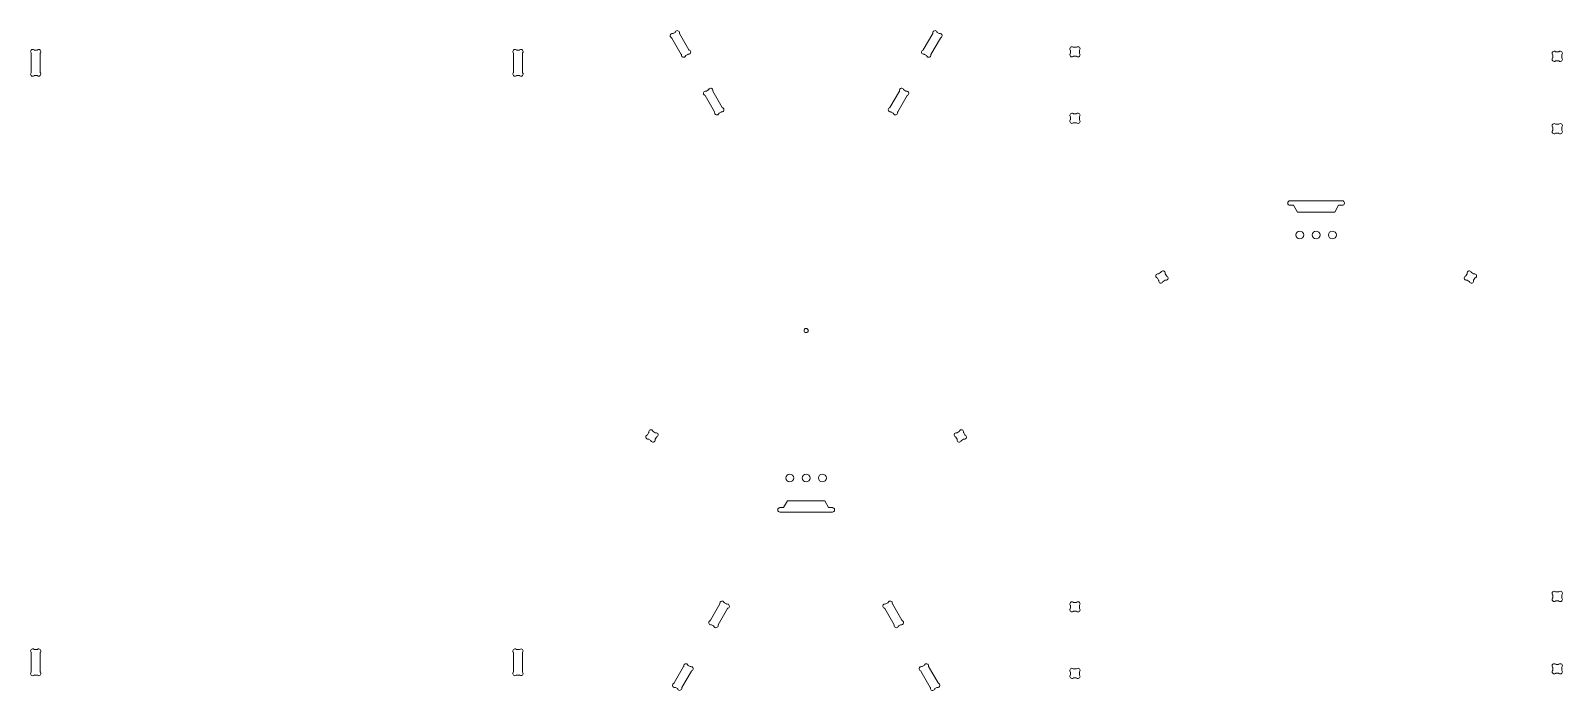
# Paper-space layout 'profile_inside' of a CAD drawing. Header units: millimetres. Extents: x 59 to 2406, y 106 to 1117.
import ezdxf

# ---------------------------------------------------------------- set-up
doc = ezdxf.new("R2010")
doc.units = ezdxf.units.MM

psp = doc.layouts.new('profile_inside')

# ---------------------------------------------------------------- linework, layer by layer
at = {"color": 7, "linetype": 'Continuous', "lineweight": 15}
for p, q in [((1041.4, 1106), (1055.9, 1081)), ((1046.3, 1114.7), (1043.3, 1113)), ((1067.7, 1087.9), (1053.3, 1112.9)), ((1441.2, 1112.9), (1426.7, 1087.9)), ((1438.6, 1081), (1453.1, 1106)), ((1451.2, 1113), (1448.2, 1114.7)), ((59.7, 1082.4), (59.7, 1053.5)), ((68.3, 1087.5), (64.8, 1087.5)), ((73.4, 1053.5), (73.4, 1082.4)), ((798.8, 1082.4), (798.8, 1053.5)), ((807.4, 1087.5), (803.9, 1087.5)), ((812.5, 1053.5), (812.5, 1082.4)), ((1062.8, 1079.1), (1065.9, 1080.9)), ((1428.6, 1080.9), (1431.6, 1079.1)), ((1652.4, 1086.7), (1652.4, 1083.2)), ((1661, 1091.8), (1657.5, 1091.8)), ((1666.1, 1083.2), (1666.1, 1086.7)), ((2400.1, 1084.8), (2396.6, 1084.8)), ((1657.5, 1078.1), (1661, 1078.1)), ((2391.5, 1079.7), (2391.5, 1076.2)), ((2396.6, 1071.1), (2400.1, 1071.1)), ((2405.2, 1076.2), (2405.2, 1079.7)), ((64.8, 1048.4), (68.3, 1048.4)), ((803.9, 1048.4), (807.4, 1048.4)), ((1092.4, 1017.7), (1106.9, 992.7)), ((1097.3, 1026.4), (1094.3, 1024.7)), ((1118.7, 999.5), (1104.3, 1024.5)), ((1390.2, 1024.5), (1375.7, 999.5)), ((1387.6, 992.7), (1402.1, 1017.7)), ((1400.2, 1024.7), (1397.2, 1026.4)), ((1113.8, 990.8), (1116.9, 992.5)), ((1377.6, 992.5), (1380.6, 990.8)), ((1661, 989.8), (1657.5, 989.8)), ((1652.4, 984.7), (1652.4, 981.2)), ((1657.5, 976.1), (1661, 976.1)), ((1666.1, 981.2), (1666.1, 984.7)), ((2391.5, 968.7), (2391.5, 965.2)), ((2400.1, 973.8), (2396.6, 973.8)), ((2405.2, 965.2), (2405.2, 968.7)), ((2396.6, 960.1), (2400.1, 960.1)), ((1985.3, 853.2), (1985.3, 852.7)), ((2069.1, 856.4), (1988.5, 856.4)), ((1988.5, 849.5), (1994.3, 849.5)), ((1994.3, 849.5), (2000.4, 839)), ((2057.3, 839), (2063.3, 849.5)), ((2063.3, 849.5), (2069.1, 849.5)), ((2072.3, 852.7), (2072.3, 853.2)), ((2000.4, 839), (2057.3, 839)), ((1785.7, 737.6), (1787.4, 734.6)), ((1790.5, 746.3), (1787.5, 744.6)), ((1794.4, 732.7), (1797.4, 734.5)), ((1799.3, 741.5), (1797.5, 744.5)), ((2260.1, 744.5), (2258.4, 741.5)), ((2260.2, 734.5), (2263.3, 732.7)), ((2270.1, 744.6), (2267.1, 746.3)), ((2270.2, 734.6), (2272, 737.6)), ((1005.8, 500.7), (1004.1, 497.7)), ((1015.8, 500.8), (1012.8, 502.6)), ((1015.9, 490.8), (1017.7, 493.9)), ((1476.8, 493.9), (1478.5, 490.8)), ((1481.7, 502.6), (1478.7, 500.8)), ((1490.4, 497.7), (1488.7, 500.7)), ((1005.9, 490.7), (1009, 489)), ((1485.5, 489), (1488.5, 490.7)), ((1203.7, 382.6), (1203.7, 382.1)), ((1212.7, 385.8), (1206.9, 385.8)), ((1206.9, 379), (1287.6, 379)), ((1218.8, 396.3), (1212.7, 385.8)), ((1275.7, 396.3), (1218.8, 396.3)), ((1281.7, 385.8), (1275.7, 396.3)), ((1287.6, 385.8), (1281.7, 385.8)), ((1290.7, 382.1), (1290.7, 382.6)), ((1115, 238.1), (1100.6, 213.1)), ((1125, 238.2), (1122, 240)), ((1372.5, 240), (1369.5, 238.2)), ((1393.9, 213.1), (1379.5, 238.1)), ((1652.4, 235.4), (1652.4, 231.9)), ((1661, 240.5), (1657.5, 240.5)), ((1666.1, 231.9), (1666.1, 235.4)), ((2391.5, 251.4), (2391.5, 247.9)), ((2400.1, 256.5), (2396.6, 256.5)), ((2396.6, 242.8), (2400.1, 242.8)), ((2405.2, 247.9), (2405.2, 251.4)), ((1112.4, 206.2), (1126.9, 231.2)), ((1367.6, 231.2), (1382, 206.2)), ((1657.5, 226.8), (1661, 226.8)), ((1102.4, 206.1), (1105.5, 204.4)), ((1389, 204.4), (1392, 206.1)), ((68.3, 168.2), (64.8, 168.2)), ((807.4, 168.2), (803.9, 168.2)), ((59.7, 163.1), (59.7, 134.2)), ((73.4, 134.2), (73.4, 163.1)), ((798.8, 163.1), (798.8, 134.2)), ((812.5, 134.2), (812.5, 163.1)), ((1059.5, 142), (1045.1, 116.9)), ((1069.5, 142.1), (1066.5, 143.8)), ((1428, 143.8), (1425, 142.1)), ((1449.4, 116.9), (1435, 142)), ((2400.1, 145.5), (2396.6, 145.5)), ((64.8, 129.1), (68.3, 129.1)), ((803.9, 129.1), (807.4, 129.1)), ((1056.9, 110.1), (1071.4, 135.1)), ((1423.1, 135.1), (1437.5, 110.1)), ((1652.4, 133.4), (1652.4, 129.9)), ((1661, 138.5), (1657.5, 138.5)), ((1657.5, 124.8), (1661, 124.8)), ((1666.1, 129.9), (1666.1, 133.4)), ((2391.5, 140.4), (2391.5, 136.9)), ((2396.6, 131.8), (2400.1, 131.8)), ((2405.2, 136.9), (2405.2, 140.4)), ((1046.9, 110), (1050, 108.2)), ((1444.5, 108.2), (1447.5, 110))]:
    psp.add_line(p, q, dxfattribs=at)
for centre, radius in [((2003.8, 804), 6), ((2028.8, 804), 6), ((2053.8, 804), 6), ((1247.2, 657.4), 3.17), ((1222.2, 431.3), 6), ((1247.2, 431.3), 6), ((1272.2, 431.3), 6)]:
    psp.add_circle(centre, radius, dxfattribs=at)
for centre, radius, start, end in [((1042, 1109.6), 3.28, 82.0874, 247.9126), ((1040.3, 1105.4), 1.27, 30, 67.9126), ((1042.7, 1114.1), 1.27, 262.0874, 300), ((1045.7, 1115.8), 1.27, 300, 337.9126), ((1049.9, 1114.1), 3.28, 352.0874, 157.9126), ((1054.4, 1113.5), 1.27, 172.0874, 210), ((1440.1, 1113.5), 1.27, 330, 7.9126), ((1444.6, 1114.1), 3.28, 22.0874, 187.9126), ((1448.8, 1115.8), 1.27, 202.0874, 240), ((1451.8, 1114.1), 1.27, 240, 277.9126), ((1452.4, 1109.6), 3.28, 292.0874, 97.9126), ((1454.2, 1105.4), 1.27, 112.0874, 150), ((62, 1085.2), 3.28, 52.0874, 217.9126), ((58.5, 1082.4), 1.27, 0, 37.9126), ((64.8, 1088.8), 1.27, 232.0874, 270), ((68.3, 1088.8), 1.27, 270, 307.9126), ((71.1, 1085.2), 3.28, 322.0874, 127.9126), ((74.7, 1082.4), 1.27, 142.0874, 180), ((801.1, 1085.2), 3.28, 52.0874, 217.9126), ((797.6, 1082.4), 1.27, 0, 37.9126), ((803.9, 1088.8), 1.27, 232.0874, 270), ((807.4, 1088.8), 1.27, 270, 307.9126), ((810.2, 1085.2), 3.28, 322.0874, 127.9126), ((813.8, 1082.4), 1.27, 142.0874, 180), ((1054.8, 1080.4), 1.27, 352.0874, 30), ((1059.3, 1079.7), 3.28, 172.0874, 337.9126), ((1066.5, 1079.8), 1.27, 82.0874, 120), ((1067.1, 1084.3), 3.27, 262.0874, 67.9126), ((1068.8, 1088.5), 1.27, 210, 247.9126), ((1427.4, 1084.3), 3.28, 112.0874, 277.9126), ((1425.6, 1088.5), 1.27, 292.0874, 330), ((1428, 1079.8), 1.27, 60, 97.9126), ((1435.2, 1079.7), 3.28, 202.0874, 7.9126), ((1439.7, 1080.4), 1.27, 150, 187.9126), ((1654.7, 1089.5), 3.28, 52.0874, 217.9126), ((1654.7, 1080.4), 3.27, 142.0874, 307.9126), ((1651.2, 1086.7), 1.27, 0, 37.9126), ((1651.2, 1083.2), 1.27, 322.0874, 0), ((1657.5, 1093.1), 1.27, 232.0874, 270), ((1661, 1093.1), 1.27, 270, 307.9126), ((1663.8, 1089.5), 3.28, 322.0874, 127.9126), ((1663.8, 1080.4), 3.27, 232.0874, 37.9126), ((1667.4, 1086.7), 1.27, 142.0874, 180), ((1667.4, 1083.2), 1.27, 180, 217.9126), ((2393.8, 1082.5), 3.28, 52.0874, 217.9126), ((2390.3, 1079.7), 1.27, 0, 37.9126), ((2396.6, 1086.1), 1.27, 232.0874, 270), ((2400.1, 1086.1), 1.27, 270, 307.9126), ((2402.9, 1082.5), 3.28, 322.0874, 127.9126), ((2406.5, 1079.7), 1.27, 142.0874, 180), ((1063.5, 1078), 1.27, 120, 157.9126), ((1431, 1078), 1.27, 22.0874, 60), ((1657.5, 1076.9), 1.27, 90, 127.9126), ((1661, 1076.9), 1.27, 52.0874, 90), ((2393.8, 1073.4), 3.28, 142.0874, 307.9126), ((2390.3, 1076.2), 1.27, 322.0874, 0), ((2396.6, 1069.9), 1.27, 90, 127.9126), ((2400.1, 1069.9), 1.27, 52.0874, 90), ((2402.9, 1073.4), 3.28, 232.0874, 37.9126), ((2406.5, 1076.2), 1.27, 180, 217.9126), ((62, 1050.7), 3.28, 142.0874, 307.9126), ((58.5, 1053.5), 1.27, 322.0874, 0), ((64.8, 1047.2), 1.27, 90, 127.9126), ((68.3, 1047.2), 1.27, 52.0874, 90), ((71.1, 1050.7), 3.28, 232.0874, 37.9126), ((74.7, 1053.5), 1.27, 180, 217.9126), ((801.1, 1050.7), 3.28, 142.0874, 307.9126), ((797.6, 1053.5), 1.27, 322.0874, 0), ((803.9, 1047.2), 1.27, 90, 127.9126), ((807.4, 1047.2), 1.27, 52.0874, 90), ((810.2, 1050.7), 3.28, 232.0874, 37.9126), ((813.8, 1053.5), 1.27, 180, 217.9126), ((1093, 1021.3), 3.28, 82.0874, 247.9126), ((1091.3, 1017.1), 1.27, 30, 67.9126), ((1093.7, 1025.8), 1.27, 262.0874, 300), ((1096.7, 1027.5), 1.27, 300, 337.9126), ((1100.9, 1025.8), 3.28, 352.0874, 157.9126), ((1105.4, 1025.2), 1.27, 172.0874, 210), ((1389.1, 1025.2), 1.27, 330, 7.9126), ((1393.6, 1025.8), 3.28, 22.0874, 187.9126), ((1397.8, 1027.5), 1.27, 202.0874, 240), ((1400.8, 1025.8), 1.27, 240, 277.9126), ((1401.4, 1021.3), 3.27, 292.0874, 97.9126), ((1403.2, 1017.1), 1.27, 112.0874, 150), ((1105.8, 992), 1.27, 352.0874, 30), ((1110.3, 991.4), 3.28, 172.0874, 337.9126), ((1114.5, 989.7), 1.27, 120, 157.9126), ((1117.5, 991.4), 1.27, 82.0874, 120), ((1118.1, 995.9), 3.28, 262.0874, 67.9126), ((1119.8, 1000.2), 1.27, 210, 247.9126), ((1376.4, 995.9), 3.28, 112.0874, 277.9126), ((1374.6, 1000.2), 1.27, 292.0874, 330), ((1377, 991.4), 1.27, 60, 97.9126), ((1380, 989.7), 1.27, 22.0874, 60), ((1384.2, 991.4), 3.28, 202.0874, 7.9126), ((1388.7, 992), 1.27, 150, 187.9126), ((1654.7, 987.5), 3.28, 52.0874, 217.9126), ((1657.5, 991.1), 1.27, 232.0874, 270), ((1661, 991.1), 1.27, 270, 307.9126), ((1663.8, 987.5), 3.28, 322.0874, 127.9126), ((1654.7, 978.4), 3.28, 142.0874, 307.9126), ((1651.2, 984.7), 1.27, 0, 37.9126), ((1651.2, 981.2), 1.27, 322.0874, 0), ((1657.5, 974.9), 1.27, 90, 127.9126), ((1661, 974.9), 1.27, 52.0874, 90), ((1663.8, 978.4), 3.27, 232.0874, 37.9126), ((1667.4, 984.7), 1.27, 142.0874, 180), ((1667.4, 981.2), 1.27, 180, 217.9126), ((2393.8, 971.5), 3.28, 52.0874, 217.9126), ((2393.8, 962.4), 3.28, 142.0874, 307.9126), ((2390.3, 968.7), 1.27, 0, 37.9126), ((2390.3, 965.2), 1.27, 322.0874, 0), ((2396.6, 975.1), 1.27, 232.0874, 270), ((2400.1, 975.1), 1.27, 270, 307.9126), ((2402.9, 971.5), 3.28, 322.0874, 127.9126), ((2402.9, 962.4), 3.28, 232.0874, 37.9126), ((2406.5, 968.7), 1.27, 142.0874, 180), ((2406.5, 965.2), 1.27, 180, 217.9126), ((2396.6, 958.9), 1.27, 90, 127.9126), ((2400.1, 958.9), 1.27, 52.0874, 90), ((1988.5, 853.2), 3.18, 90, 180), ((1988.5, 852.7), 3.17, 180, 270), ((2069.1, 853.2), 3.18, 0, 90), ((2069.1, 852.7), 3.17, 270, 0), ((1786.3, 741.2), 3.28, 82.0874, 247.9126), ((1784.6, 737), 1.27, 30, 67.9126), ((1786.9, 745.7), 1.27, 262.0874, 300), ((1786.3, 734), 1.27, 352.0874, 30), ((1790.8, 733.3), 3.28, 172.0874, 337.9126), ((1789.9, 747.4), 1.27, 300, 337.9126), ((1794.1, 745.7), 3.27, 352.0874, 157.9126), ((1795, 731.6), 1.27, 120, 157.9126), ((1798.6, 745.1), 1.27, 172.0874, 210), ((1798, 733.4), 1.27, 82.0874, 120), ((1798.7, 737.9), 3.28, 262.0874, 67.9126), ((1800.4, 742.1), 1.27, 210, 247.9126), ((2259, 737.9), 3.28, 112.0874, 277.9126), ((2257.3, 742.1), 1.27, 292.0874, 330), ((2259.6, 733.4), 1.27, 60, 97.9126), ((2259, 745.1), 1.27, 330, 7.9126), ((2263.5, 745.7), 3.28, 22.0874, 187.9126), ((2262.6, 731.6), 1.27, 22.0874, 60), ((2266.8, 733.3), 3.28, 202.0874, 7.9126), ((2267.7, 747.4), 1.27, 202.0874, 240), ((2270.7, 745.7), 1.27, 240, 277.9126), ((2271.3, 734), 1.27, 150, 187.9126), ((2271.4, 741.2), 3.28, 292.0874, 97.9126), ((2273.1, 737), 1.27, 112.0874, 150), ((1004.7, 494.1), 3.28, 112.0874, 277.9126), ((1003, 498.3), 1.27, 292.0874, 330), ((1004.7, 501.3), 1.27, 330, 7.9126), ((1009.2, 502), 3.28, 22.0874, 187.9126), ((1013.4, 503.7), 1.27, 202.0874, 240), ((1016.4, 501.9), 1.27, 240, 277.9126), ((1017.1, 497.4), 3.28, 292.0874, 97.9126), ((1018.8, 493.2), 1.27, 112.0874, 150), ((1477.4, 497.4), 3.27, 82.0874, 247.9126), ((1475.7, 493.2), 1.27, 30, 67.9126), ((1478, 501.9), 1.27, 262.0874, 300), ((1481, 503.7), 1.27, 300, 337.9126), ((1485.3, 502), 3.28, 352.0874, 157.9126), ((1489.8, 501.3), 1.27, 172.0874, 210), ((1489.8, 494.1), 3.27, 262.0874, 67.9126), ((1491.5, 498.3), 1.27, 210, 247.9126), ((1005.3, 489.6), 1.27, 60, 97.9126), ((1008.3, 487.9), 1.27, 22.0874, 60), ((1012.5, 489.6), 3.28, 202.0874, 7.9126), ((1017, 490.2), 1.27, 150, 187.9126), ((1477.4, 490.2), 1.27, 352.0874, 30), ((1481.9, 489.6), 3.27, 172.0874, 337.9126), ((1486.1, 487.9), 1.27, 120, 157.9126), ((1489.2, 489.6), 1.27, 82.0874, 120), ((1206.9, 382.6), 3.17, 90, 180), ((1206.9, 382.1), 3.18, 180, 270), ((1287.6, 382.6), 3.17, 0, 90), ((1287.6, 382.1), 3.18, 270, 0), ((1113.9, 238.7), 1.27, 330, 7.9126), ((1118.4, 239.3), 3.27, 22.0874, 187.9126), ((1122.6, 241.1), 1.27, 202.0874, 240), ((1125.6, 239.3), 1.27, 240, 277.9126), ((1126.3, 234.8), 3.28, 292.0874, 97.9126), ((1368.2, 234.8), 3.28, 82.0874, 247.9126), ((1368.8, 239.3), 1.27, 262.0874, 300), ((1371.9, 241.1), 1.27, 300, 337.9126), ((1376.1, 239.3), 3.28, 352.0874, 157.9126), ((1380.6, 238.7), 1.27, 172.0874, 210), ((1654.7, 238.2), 3.27, 52.0874, 217.9126), ((1651.2, 235.4), 1.27, 0, 37.9126), ((1657.5, 241.8), 1.27, 232.0874, 270), ((1661, 241.8), 1.27, 270, 307.9126), ((1663.8, 238.2), 3.28, 322.0874, 127.9126), ((1667.4, 235.4), 1.27, 142.0874, 180), ((2393.8, 254.2), 3.28, 52.0874, 217.9126), ((2393.8, 245.1), 3.28, 142.0874, 307.9126), ((2390.3, 251.4), 1.27, 0, 37.9126), ((2390.3, 247.9), 1.27, 322.0874, 0), ((2396.6, 257.8), 1.27, 232.0874, 270), ((2396.6, 241.6), 1.27, 90, 127.9126), ((2400.1, 257.8), 1.27, 270, 307.9126), ((2400.1, 241.6), 1.27, 52.0874, 90), ((2402.9, 254.2), 3.28, 322.0874, 127.9126), ((2402.9, 245.1), 3.28, 232.0874, 37.9126), ((2406.5, 251.4), 1.27, 142.0874, 180), ((2406.5, 247.9), 1.27, 180, 217.9126), ((1101.2, 209.5), 3.28, 112.0874, 277.9126), ((1099.5, 213.7), 1.27, 292.0874, 330), ((1128, 230.6), 1.27, 112.0874, 150), ((1366.5, 230.6), 1.27, 30, 67.9126), ((1393.3, 209.5), 3.28, 262.0874, 67.9126), ((1395, 213.7), 1.27, 210, 247.9126), ((1654.7, 229.1), 3.28, 142.0874, 307.9126), ((1651.2, 231.9), 1.27, 322.0874, 0), ((1657.5, 225.6), 1.27, 90, 127.9126), ((1661, 225.6), 1.27, 52.0874, 90), ((1663.8, 229.1), 3.27, 232.0874, 37.9126), ((1667.4, 231.9), 1.27, 180, 217.9126), ((1101.8, 205), 1.27, 60, 97.9126), ((1104.8, 203.3), 1.27, 22.0874, 60), ((1109, 205), 3.28, 202.0874, 7.9126), ((1113.5, 205.6), 1.27, 150, 187.9126), ((1380.9, 205.6), 1.27, 352.0874, 30), ((1385.4, 205), 3.27, 172.0874, 337.9126), ((1389.7, 203.3), 1.27, 120, 157.9126), ((1392.7, 205), 1.27, 82.0874, 120), ((62, 165.9), 3.28, 52.0874, 217.9126), ((64.8, 169.5), 1.27, 232.0874, 270), ((68.3, 169.5), 1.27, 270, 307.9126), ((71.1, 165.9), 3.28, 322.0874, 127.9126), ((801.1, 165.9), 3.28, 52.0874, 217.9126), ((803.9, 169.5), 1.27, 232.0874, 270), ((807.4, 169.5), 1.27, 270, 307.9126), ((810.2, 165.9), 3.27, 322.0874, 127.9126), ((58.5, 163.1), 1.27, 0, 37.9126), ((74.7, 163.1), 1.27, 142.0874, 180), ((797.6, 163.1), 1.27, 0, 37.9126), ((813.8, 163.1), 1.27, 142.0874, 180), ((1058.4, 142.6), 1.27, 330, 7.9126), ((1062.9, 143.2), 3.28, 22.0874, 187.9126), ((1067.1, 144.9), 1.27, 202.0874, 240), ((1070.1, 143.2), 1.27, 240, 277.9126), ((1070.8, 138.7), 3.28, 292.0874, 97.9126), ((1423.7, 138.7), 3.28, 82.0874, 247.9126), ((1424.3, 143.2), 1.27, 262.0874, 300), ((1427.4, 144.9), 1.27, 300, 337.9126), ((1431.6, 143.2), 3.28, 352.0874, 157.9126), ((1436.1, 142.6), 1.27, 172.0874, 210), ((2393.8, 143.2), 3.28, 52.0874, 217.9126), ((2390.3, 140.4), 1.27, 0, 37.9126), ((2396.6, 146.8), 1.27, 232.0874, 270), ((2400.1, 146.8), 1.27, 270, 307.9126), ((2402.9, 143.2), 3.28, 322.0874, 127.9126), ((2406.5, 140.4), 1.27, 142.0874, 180), ((62, 131.4), 3.28, 142.0874, 307.9126), ((58.5, 134.2), 1.27, 322.0874, 0), ((64.8, 127.9), 1.27, 90, 127.9126), ((68.3, 127.9), 1.27, 52.0874, 90), ((71.1, 131.4), 3.28, 232.0874, 37.9126), ((74.7, 134.2), 1.27, 180, 217.9126), ((801.1, 131.4), 3.28, 142.0874, 307.9126), ((797.6, 134.2), 1.27, 322.0874, 0), ((803.9, 127.9), 1.27, 90, 127.9126), ((807.4, 127.9), 1.27, 52.0874, 90), ((810.2, 131.4), 3.27, 232.0874, 37.9126), ((813.8, 134.2), 1.27, 180, 217.9126), ((1072.5, 134.5), 1.27, 112.0874, 150), ((1422, 134.5), 1.27, 30, 67.9126), ((1654.7, 136.2), 3.28, 52.0874, 217.9126), ((1654.7, 127.1), 3.27, 142.0874, 307.9126), ((1651.2, 133.4), 1.27, 0, 37.9126), ((1651.2, 129.9), 1.27, 322.0874, 0), ((1657.5, 139.8), 1.27, 232.0874, 270), ((1657.5, 123.6), 1.27, 90, 127.9126), ((1661, 139.8), 1.27, 270, 307.9126), ((1661, 123.6), 1.27, 52.0874, 90), ((1663.8, 136.2), 3.27, 322.0874, 127.9126), ((1663.8, 127.1), 3.28, 232.0874, 37.9126), ((1667.4, 133.4), 1.27, 142.0874, 180), ((1667.4, 129.9), 1.27, 180, 217.9126), ((2393.8, 134.1), 3.28, 142.0874, 307.9126), ((2390.3, 136.9), 1.27, 322.0874, 0), ((2396.6, 130.6), 1.27, 90, 127.9126), ((2400.1, 130.6), 1.27, 52.0874, 90), ((2402.9, 134.1), 3.28, 232.0874, 37.9126), ((2406.5, 136.9), 1.27, 180, 217.9126), ((1045.7, 113.4), 3.27, 112.0874, 277.9126), ((1044, 117.6), 1.27, 292.0874, 330), ((1046.3, 108.9), 1.27, 60, 97.9126), ((1049.3, 107.1), 1.27, 22.0874, 60), ((1053.5, 108.8), 3.27, 202.0874, 7.9126), ((1058, 109.5), 1.27, 150, 187.9126), ((1436.4, 109.5), 1.27, 352.0874, 30), ((1440.9, 108.8), 3.28, 172.0874, 337.9126), ((1445.2, 107.1), 1.27, 120, 157.9126), ((1448.2, 108.9), 1.27, 82.0874, 120), ((1448.8, 113.4), 3.28, 262.0874, 67.9126), ((1450.5, 117.6), 1.27, 210, 247.9126)]:
    psp.add_arc(centre, radius, start, end, dxfattribs=at)

doc.saveas('drawing.dxf')
